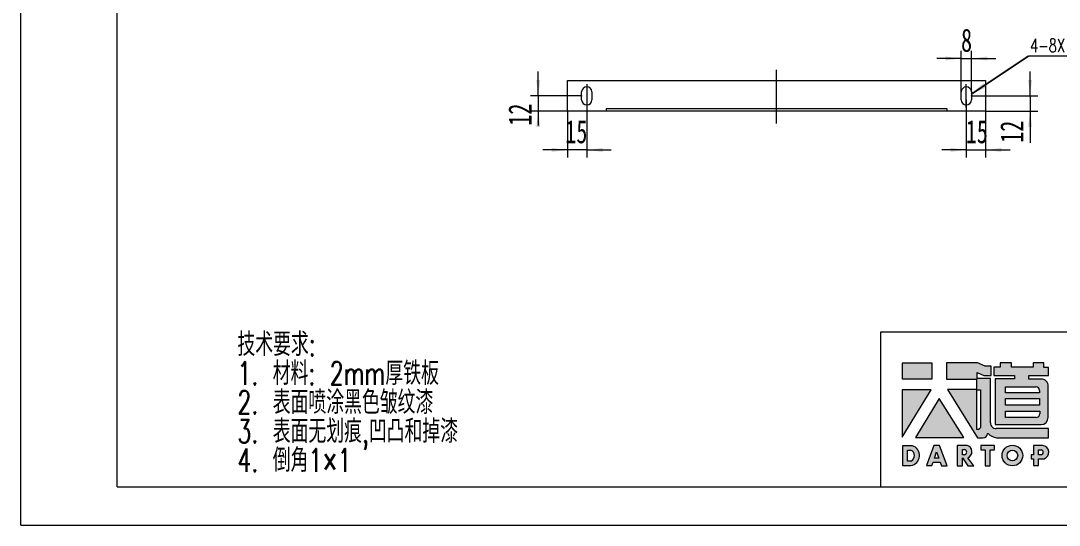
# Model space of a CAD drawing. Header units: millimetres. Extents: x 0 to 840, y 0 to 594.
# Drawn here: x 0 to 538, y 0 to 262 of the extents above; entities that cross this region are included whole.
import ezdxf

# ---------------------------------------------------------------- set-up
doc = ezdxf.new("R2010")
doc.units = ezdxf.units.MM
doc.header["$LTSCALE"] = 2
doc.header["$PDSIZE"] = -1
doc.linetypes.add('CENTERX2', pattern=[20.319999999999997, 12.7, -2.54, 2.54, -2.54])
doc.layers.add('A-TITLEBLOCK', color=7, linetype='Continuous', lineweight=15)
doc.styles.add('SLDTEXTSTYLE0', font='TXT', dxfattribs={"width": 0.7, "bigfont": 'bigfont'})
doc.styles.add('SLDTEXTSTYLE1', font='TXT', dxfattribs={"width": 0.7})
doc.dimstyles.new('SLDDIMSTYLE0', dxfattribs={"dimtxt": 12, "dimasz": 8.16, "dimexe": 0, "dimexo": 0.0625, "dimgap": 3, "dimtad": 2, "dimlfac": 1.5, "dimrnd": 1e-09, "dimzin": 12, "dimdsep": 46, "dimtxsty": 'SLDTEXTSTYLE1', "dimsah": 1, "dimcen": 0.09, "dimadec": 0, "dimazin": 3, "dimtfac": 1, "dimtmove": 0, "dimatfit": 0, "dimfxl": 0, "dimfrac": 2, "dimtolj": 1, "dimtzin": 12, "dimarcsym": 0})
doc.dimstyles.new('SLDDIMSTYLE4', dxfattribs={"dimtxt": 0.18, "dimasz": 8.16, "dimexe": 0, "dimexo": 0.0625, "dimgap": 0, "dimtad": 0, "dimtih": 1, "dimtoh": 1, "dimdec": 0, "dimrnd": 1e-09, "dimzin": 0, "dimdsep": 46, "dimtxsty": 'Standard', "dimsah": 1, "dimcen": 0.09, "dimadec": 0, "dimazin": 0, "dimtfac": 8.16, "dimtdec": 0, "dimtofl": 0, "dimtmove": 0, "dimatfit": 3, "dimfxl": 0, "dimfrac": 2, "dimtolj": 1, "dimtzin": 0, "dimarcsym": 0})

# ---------------------------------------------------------------- blocks, each defined once
blk = doc.blocks.new('块1')
at = {"linetype": 'Continuous'}
for color, points in [(12, [(15.4596455370124, 44.97355476996511), (15.4596455370124, 53.12236448196359), (-0.1372216441455354, 53.12236448196359), (-0.1372216441455354, 44.97355476996511)]), (12, [(-0.09543941307166293, 14.69460401760685), (14.95752573838749, 39.27206897076373), (-0.09543941307166293, 39.27206897076373)]), (12, [(31.88152853378735, 14.53088856560631), (19.13025121949497, 34.81193337682812), (6.825017551659649, 14.53088856560631)]), (8, [(47.79139594009808, 8.12742517421713), (47.79139594009808, 10.38120950228294), (40.67045756725874, 10.38120950228294), (40.67045756725874, 8.122031448080987), (42.89224604904918, 8.122031448080987), (42.89224604904918, -0.01900495269184162), (45.55238145046637, -0.01900495269184162), (45.55238145046637, 8.12742517421713)])]:
    blk.add_hatch(color=color, dxfattribs=at).paths.add_polyline_path(points, flags=0)
h = blk.add_hatch(color=12, dxfattribs=at)
edge = h.paths.add_edge_path(flags=0)
edge.add_line((38.76789999379105, 45.12124768258788), (38.76789999379105, 48.16997205902108))
edge.add_line((38.76789999379105, 48.16997205902108), (42.21016944663182, 46.68289003672156))
edge.add_line((42.21016944663182, 46.68289003672156), (45.9317201307783, 46.68289003672156))
edge.add_line((45.9317201307783, 46.68289003672156), (45.9317201307783, 51.60847246798652))
edge.add_line((45.9317201307783, 51.60847246798652), (42.8614591419766, 51.60847246798652))
edge.add_line((42.8614591419766, 51.60847246798652), (38.86099373715291, 53.18835830755006))
edge.add_line((38.86099373715291, 53.18835830755006), (22.82944474499205, 53.18835830755006))
edge.add_line((22.82944474499205, 53.18835830755006), (22.82944474499205, 44.85806557514632))
edge.add_line((22.82944474499205, 44.85806557514632), (38.42777796928521, 44.85806557514632))
edge.add_line((38.42777796928521, 44.85806557514632), (38.42777796928521, 44.68959095305915))
edge.add_line((38.42777796928521, 44.68959095305915), (38.42777796928521, 39.36534870503715))
edge.add_line((38.42777796928521, 39.36534870503715), (23.3018771687441, 39.36534870503715))
edge.add_line((23.3018771687441, 39.36534870503715), (38.85989420500314, 14.32735472361125))
edge.add_line((38.85989420500314, 14.32735472361125), (41.94069985035776, 14.32735472361125))
edge.add_arc((41.26090646930182, 17.27629516646864), 3.026279692369295, 282.9811251691751, 345.4172256101924)
edge.add_line((44.18969428837948, 16.51434327345369), (44.18969428837939, 16.62968258682553))
edge.add_line((44.18969428837939, 16.62968258682553), (44.46139510706749, 16.62968258682553))
edge.add_arc((50.27450662388722, 22.80613356426249), 8.481792981655811, 226.7357971412295, 259.3209385163939)
edge.add_line((48.70276667739407, 14.47124030014306), (75.73747808626996, 14.47124030014296))
edge.add_line((75.73747808626996, 14.47124030014296), (75.73747808626996, 19.21978160307659))
edge.add_line((75.73747808626996, 19.21978160307659), (48.58762824408925, 19.21978160307687))
edge.add_arc((48.5876282440515, 22.17696159563977), 2.95717999256276, 180.0000000007004, 270.0000000007314, ccw=False)
edge.add_line((45.63044825148874, 22.17696159560362), (45.63044825148888, 45.12124768258788))
edge.add_line((45.63044825148888, 45.12124768258788), (38.76789999379105, 45.12124768258788))
edge = h.paths.add_edge_path(flags=0)
edge.add_line((39.41845440429393, 18.64423929701617), (38.5780473981493, 18.64423929701617))
edge.add_line((38.5780473981493, 18.64423929701617), (38.58501110354163, 39.25890193341501))
edge.add_line((38.58501110354163, 39.25890193341501), (40.56710152110044, 39.25858465542663))
edge.add_line((40.56710152110044, 39.25858465542663), (40.56710152110044, 19.82560142344691))
edge.add_arc((36.69821349452629, 22.43824971439933), 4.668428606542609, 305.6398792732127, 325.968963113898, ccw=False)
h = blk.add_hatch(color=12, dxfattribs=at)
edge = h.paths.add_edge_path(flags=0)
edge.add_line((75.69093121442305, 46.68542826076473), (75.69093121442305, 50.91886871813395))
edge.add_line((75.69093121442305, 50.91886871813395), (73.28552082021854, 50.91886871813395))
edge.add_line((73.28552082021854, 50.91886871813395), (73.28552082021854, 53.20707771000742))
edge.add_line((73.28552082021854, 53.20707771000742), (67.78749227858239, 53.20707771000742))
edge.add_line((67.78749227858239, 53.20707771000742), (67.78749227858239, 51.03324743993018))
edge.add_line((67.78749227858239, 51.03324743993018), (56.56273245479993, 51.03324743993018))
edge.add_line((56.56273245479993, 51.03324743993018), (56.56273245479993, 53.32145643179415))
edge.add_line((56.56273245479993, 53.32145643179415), (50.68389919003803, 53.32145643179415))
edge.add_line((50.68389919003803, 53.32145643179415), (50.68389919003803, 50.99089082591806))
edge.add_line((50.68389919003803, 50.99089082591806), (47.43551395142909, 50.99089082591806))
edge.add_line((47.43551395142909, 50.99089082591806), (47.43551395142909, 46.77252107390677))
edge.add_line((47.43551395142909, 46.77252107390677), (58.15522189015076, 46.77252107390677))
edge.add_line((58.15522189015076, 46.77252107390677), (58.15522189015076, 44.90676774932623))
edge.add_line((58.15522189015076, 44.90676774932623), (48.1663364909133, 44.90676774932623))
edge.add_line((48.1663364909133, 44.90676774932623), (48.1663364909133, 21.28510279454743))
edge.add_line((48.1663364909133, 21.28510279454743), (71.87973834242777, 21.28510279454743))
edge.add_arc((71.8797383424644, 24.98157778516709), 3.696474990619765, 269.9999999994329, 359.9999999994308)
edge.add_line((75.57621333308417, 24.98157778513031), (75.57621333308427, 41.15825916545758))
edge.add_arc((71.87973834244609, 41.15825916543933), 3.696474990638222, 2.828264897405108e-10, 90.00000000028393)
edge.add_line((71.87973834242777, 44.85473415607755), (65.61115113613657, 44.85473415607759))
edge.add_line((65.61115113613657, 44.85473415607759), (65.61115113613657, 46.68542826076473))
edge.add_line((65.61115113613657, 46.68542826076473), (75.69093121442305, 46.68542826076473))
h.paths.add_polyline_path([(53.47011430738048, 31.35360309238698), (53.47011430738048, 34.78607521918592), (70.99446179674538, 34.78607521918592), (70.99446179674538, 31.35360309238698)], flags=0)
edge = h.paths.add_edge_path(flags=0)
edge.add_line((53.3553964263226, 40.85020978126384), (69.26094218231292, 40.85020978126384))
edge.add_arc((69.2609421822491, 39.00197228603129), 1.848237495232656, -1.9737740331038367e-09, 89.99999999802071, ccw=False)
edge.add_line((71.10917967748186, 39.00197228596765), (71.10917967748186, 37.6464950980746))
edge.add_line((71.10917967748186, 37.6464950980746), (53.3553964263226, 37.6464950980746))
edge.add_line((53.3553964263226, 37.6464950980746), (53.3553964263226, 40.85020978126384))
edge = h.paths.add_edge_path(flags=0)
edge.add_line((53.47011430738048, 24.94633236490662), (53.47011430738048, 28.26442576994581))
edge.add_line((53.47011430738048, 28.26442576994581), (71.22353104790234, 28.26442576994581))
edge.add_line((71.22353104790234, 28.26442576994581), (71.22353104790234, 26.79456986019685))
edge.add_arc((69.37529355265846, 26.79456986015036), 1.848237495243809, -89.99999999855493, 1.440412233932875e-09, ccw=False)
edge.add_line((69.3752935527051, 24.94633236490655), (53.47011430738048, 24.94633236490662))
h = blk.add_hatch(color=8, dxfattribs=at)
edge = h.paths.add_edge_path(flags=0)
edge.add_arc((3.563071413202113, 5.273350855589127), 5.322103356659917, 278.6604405932824, 432.3203452583787)
edge.add_line((5.179366312329847, 10.34408797537993), (0.01524684934950393, 10.34408797537993))
edge.add_line((0.01524684934950393, 10.34408797537993), (0.01524684934950393, 0.01192965307985183))
edge.add_line((0.01524684934950393, 0.01192965307985142), (4.364464618037744, 0.01192965307985142))
edge = h.paths.add_edge_path(flags=0)
edge.add_line((2.635432573056873, 8.081419863129932), (4.241728805396194, 8.081419863129932))
edge.add_arc((3.153678847341634, 5.137238590235699), 3.138798508806139, -65.78573481728489, 69.71773257233048, ccw=False)
edge.add_line((4.441057418883898, 2.274597765329883), (2.635432573056873, 2.274597765329883))
edge.add_line((2.635432573056873, 2.274597765329883), (2.635432573056873, 8.081419863129932))
h = blk.add_hatch(color=8, dxfattribs=at)
h.paths.add_polyline_path([(23.14757612124385, -0.02154317673844566), (19.16910136443273, 10.42911848144595), (16.22198800541353, 10.42911848144595), (12.4318998014098, 0.0008249228036598524), (15.22361258076066, 0.0008249228036598524), (15.88039993783019, 1.84896931795046), (19.6624249042785, 1.84896931795046), (20.33350618268459, -0.02154317673844566)], flags=0)
h.paths.add_polyline_path([(16.59656204531268, 3.840999289555347), (17.74667294189825, 7.117846553579366), (18.93966560265725, 3.840999289555347)], flags=0)
h = blk.add_hatch(color=8, dxfattribs=at)
edge = h.paths.add_edge_path(flags=0)
edge.add_arc((32.76262050212676, 7.197324694492631), 3.306506495649909, 290.6073250211866, 437.2124199352527)
edge.add_line((33.49447309571242, 10.42182108727042), (28.41543587867846, 10.42182108727042))
edge.add_line((28.41543587867846, 10.42182108727042), (28.41543587867846, -0.004886081338955961))
edge.add_line((28.41543587867846, -0.004886081338955475), (31.09939448230437, -0.004886081338955475))
edge.add_line((31.09939448230437, -0.004886081338955475), (31.09939448230437, 4.128611803586018))
edge.add_line((31.09939448230437, 4.128611803586018), (33.85812128968802, -0.04216624726898299))
edge.add_line((33.85812128968802, -0.04216624726898279), (37.10137537660729, -0.04216624726898279))
edge.add_line((37.10137537660729, -0.04216624726898279), (33.92638288218043, 4.10238651602333))
edge = h.paths.add_edge_path(flags=0)
edge.add_arc((31.95189860794512, 7.042968943743507), 1.404553694076378, -77.47302943994771, 76.71957553051169, ccw=False)
edge.add_line((32.25654512008381, 5.671852033270396), (31.07483825880198, 5.671852033270388))
edge.add_line((31.07483825880198, 5.671852033270388), (31.07483825880198, 8.409961240124272))
edge.add_line((31.07483825880198, 8.409961240124272), (32.27454879185832, 8.409961240124272))
h = blk.add_hatch(color=8, dxfattribs=at)
edge = h.paths.add_edge_path(flags=0)
edge.add_arc((57.01573980649943, 5.245906307851777), 5.353273185570425, 0, 360)
edge = h.paths.add_edge_path(flags=0)
edge.add_arc((57.01573980649943, 5.245906307851777), 2.750165771077118, 0, 360)
h = blk.add_hatch(color=8, dxfattribs=at)
edge = h.paths.add_edge_path(flags=0)
edge.add_arc((72.3469482525466, 6.894670098855414), 3.514503244550538, 288.8958684179252, 445.2442177897109)
edge.add_line((72.63833142567154, 10.39707340264212), (72.48469471784567, 10.39707340264212))
edge.add_line((72.48469471784567, 10.39707340264212), (67.95682026929293, 10.39707340264212))
edge.add_line((67.95682026929293, 10.39707340264212), (67.95682026929293, 5.530980597840529))
edge.add_line((67.95682026929293, 5.530980597840529), (66.75539786013852, 5.530980597840529))
edge.add_line((66.75539786013852, 5.530980597840529), (66.75539786013852, 3.555766360574825))
edge.add_line((66.75539786013852, 3.555766360574825), (67.9373951968396, 3.555766360574825))
edge.add_line((67.9373951968396, 3.555766360574825), (67.9373951968396, 0.01335740407877228))
edge.add_line((67.9373951968396, 0.01335740407877249), (70.58067110101072, 0.01335740407877249))
edge.add_line((70.58067110101072, 0.01335740407877249), (70.58067110101072, 3.569567953948787))
edge.add_line((70.58067110101072, 3.569567953948787), (73.48511730057659, 3.569567953948787))
edge = h.paths.add_edge_path(flags=0)
edge.add_arc((71.62401189213051, 6.924808752416715), 1.406127549846548, -79.01085638112971, 72.55127628001378, ccw=False)
edge.add_line((71.89205213510886, 5.544464913157247), (70.54145444546555, 5.544464913157226))
edge.add_line((70.54145444546555, 5.544464913157226), (70.54145444546555, 8.266234302613304))
edge.add_line((70.54145444546555, 8.266234302613304), (72.0456422749508, 8.266234302613304))
at = {"layer": 'A-TITLEBLOCK'}
for p, q in [((15.4596455370124, 53.12236448196359), (-0.1372216441455354, 53.12236448196359)), ((-0.1372216441455354, 53.12236448196359), (-0.1372216441455354, 44.97355476996511)), ((15.4596455370124, 44.97355476996511), (15.4596455370124, 53.12236448196359)), ((38.86099373715291, 53.18835830755006), (22.82944474499205, 53.18835830755006)), ((22.82944474499205, 53.18835830755006), (22.82944474499205, 44.85806557514632)), ((42.8614591419766, 51.60847246798652), (38.86099373715291, 53.18835830755006)), ((45.9317201307783, 51.60847246798652), (42.8614591419766, 51.60847246798652)), ((45.9317201307783, 46.68289003672156), (45.9317201307783, 51.60847246798652)), ((50.68389919003803, 50.99089082591806), (47.43551395142909, 50.99089082591806)), ((47.43551395142909, 50.99089082591806), (47.43551395142909, 46.77252107390677)), ((56.56273245479993, 53.32145643179415), (50.68389919003803, 53.32145643179415)), ((50.68389919003803, 53.32145643179415), (50.68389919003803, 50.99089082591806)), ((56.56273245479993, 51.03324743993018), (56.56273245479993, 53.32145643179415)), ((67.78749227858239, 51.03324743993018), (56.56273245479993, 51.03324743993018)), ((73.28552082021854, 53.20707771000742), (67.78749227858239, 53.20707771000742)), ((67.78749227858239, 53.20707771000742), (67.78749227858239, 51.03324743993018)), ((73.28552082021854, 50.91886871813395), (73.28552082021854, 53.20707771000742)), ((75.69093121442305, 50.91886871813395), (73.28552082021854, 50.91886871813395)), ((75.69093121442305, 46.68542826076473), (75.69093121442305, 50.91886871813395)), ((-0.1372216441455354, 44.97355476996511), (15.4596455370124, 44.97355476996511)), ((22.82944474499205, 44.85806557514632), (38.42777796928521, 44.85806557514632)), ((38.42777796928521, 44.85806557514632), (38.42777796928521, 44.68959095305915)), ((38.42777796928521, 44.68959095305915), (38.42777796928521, 39.36534870503715)), ((38.76789999379105, 48.16997205902108), (42.21016944663182, 46.68289003672156)), ((38.76789999379105, 45.12124768258788), (38.76789999379105, 48.16997205902108)), ((45.63044825148888, 45.12124768258788), (38.76789999379105, 45.12124768258788)), ((42.21016944663182, 46.68289003672156), (45.9317201307783, 46.68289003672156)), ((45.63044825148888, 22.17696159560362), (45.63044825148888, 45.12124768258788)), ((47.43551395142909, 46.77252107390677), (58.15522189015076, 46.77252107390677)), ((58.15522189015076, 44.90676774932623), (48.1663364909133, 44.90676774932623)), ((48.1663364909133, 44.90676774932623), (48.1663364909133, 21.28510279454743)), ((58.15522189015076, 46.77252107390677), (58.15522189015076, 44.90676774932623)), ((65.61115113613657, 44.85473415607759), (65.61115113613657, 46.68542826076473)), ((65.61115113613657, 46.68542826076473), (75.69093121442305, 46.68542826076473)), ((71.87973834242777, 44.85473415607759), (65.61115113613657, 44.85473415607759)), ((14.95752573838749, 39.27206897076373), (-0.09543941307166293, 39.27206897076373)), ((-0.09543941307166293, 39.27206897076373), (-0.09543941307166293, 14.69460401760685)), ((-0.09543941307166293, 14.69460401760685), (14.95752573838749, 39.27206897076373)), ((38.42777796928521, 39.36534870503715), (23.3018771687441, 39.36534870503715)), ((23.3018771687441, 39.36534870503715), (38.85989420500314, 14.32735472361125)), ((38.5780473981493, 18.64423929701617), (38.58501110354163, 39.25890193341501)), ((38.58501110354163, 39.25890193341501), (40.56710152110044, 39.25858465542663)), ((40.56710152110044, 39.25858465542663), (40.56710152110044, 19.82560142344691)), ((53.3553964263226, 37.6464950980746), (53.3553964263226, 40.85020978126384)), ((53.3553964263226, 40.85020978126384), (69.26094218231292, 40.85020978126384)), ((71.10917967748186, 39.00197228596765), (71.10917967748186, 37.6464950980746)), ((75.57621333308427, 24.98157778513031), (75.57621333308427, 41.15825916545758)), ((19.13025121949497, 34.81193337682812), (6.825017551659649, 14.53088856560631)), ((31.88152853378735, 14.53088856560631), (19.13025121949497, 34.81193337682812)), ((71.10917967748186, 37.6464950980746), (53.3553964263226, 37.6464950980746)), ((53.47011430738048, 31.35360309238698), (53.47011430738048, 34.78607521918592)), ((53.47011430738048, 34.78607521918592), (70.99446179674538, 34.78607521918592)), ((70.99446179674538, 34.78607521918592), (70.99446179674538, 31.35360309238698)), ((70.99446179674538, 31.35360309238698), (53.47011430738048, 31.35360309238698)), ((53.47011430738048, 24.94633236490662), (53.47011430738048, 28.26442576994581)), ((53.47011430738048, 28.26442576994581), (71.22353104790234, 28.26442576994581)), ((71.22353104790234, 28.26442576994581), (71.22353104790234, 26.79456986019685)), ((69.3752935527051, 24.94633236490662), (53.47011430738048, 24.94633236490662)), ((39.41845440429393, 18.64423929701617), (38.5780473981493, 18.64423929701617)), ((44.18969428837939, 16.51434327345372), (44.18969428837939, 16.62968258682553)), ((44.18969428837939, 16.62968258682553), (44.46139510706749, 16.62968258682553)), ((48.1663364909133, 21.28510279454743), (71.87973834242777, 21.28510279454743)), ((75.73747808626996, 19.21978160307659), (48.58762824408925, 19.21978160307687)), ((75.73747808626996, 14.47124030014296), (75.73747808626996, 19.21978160307659)), ((6.825017551659649, 14.53088856560631), (31.88152853378735, 14.53088856560631)), ((38.85989420500314, 14.32735472361125), (41.94069985035776, 14.32735472361125)), ((48.70276667739405, 14.47124030014296), (75.73747808626996, 14.47124030014296)), ((5.179366312329847, 10.34408797537993), (0.01524684934950393, 10.34408797537993)), ((0.01524684934950393, 10.34408797537993), (0.01524684934950393, 0.01192965307985142)), ((2.635432573056873, 2.274597765329883), (2.635432573056873, 8.081419863129932)), ((2.635432573056873, 8.081419863129932), (4.241728805396194, 8.081419863129932)), ((16.22198800541353, 10.42911848144595), (12.4318998014098, 0.0008249228036598524)), ((19.16910136443273, 10.42911848144595), (16.22198800541353, 10.42911848144595)), ((16.59656204531268, 3.840999289555347), (17.74667294189825, 7.117846553579366)), ((17.74667294189825, 7.117846553579366), (18.93966560265725, 3.840999289555347)), ((23.14757612124385, -0.02154317673844566), (19.16910136443273, 10.42911848144595)), ((33.49447309571242, 10.42182108727042), (28.41543587867846, 10.42182108727042)), ((28.41543587867846, 10.42182108727042), (28.41543587867846, -0.004886081338955475)), ((31.07483825880198, 5.671852033270388), (31.07483825880198, 8.409961240124272)), ((31.07483825880198, 8.409961240124272), (32.27454879185832, 8.409961240124272)), ((32.25654512008381, 5.671852033270388), (31.07483825880198, 5.671852033270388)), ((47.79139594009808, 10.38120950228294), (40.67045756725874, 10.38120950228294)), ((40.67045756725874, 10.38120950228294), (40.67045756725874, 8.122031448080987)), ((40.67045756725874, 8.122031448080987), (42.89224604904918, 8.122031448080987)), ((42.89224604904918, 8.122031448080987), (42.89224604904918, -0.01900495269184162)), ((45.55238145046637, -0.01900495269184162), (45.55238145046637, 8.12742517421713)), ((45.55238145046637, 8.12742517421713), (47.79139594009808, 8.12742517421713)), ((47.79139594009808, 8.12742517421713), (47.79139594009808, 10.38120950228294)), ((67.95682026929293, 5.530980597840529), (66.75539786013852, 5.530980597840529)), ((66.75539786013852, 5.530980597840529), (66.75539786013852, 3.555766360574825)), ((72.48469471784567, 10.39707340264212), (67.95682026929293, 10.39707340264212)), ((67.95682026929293, 10.39707340264212), (67.95682026929293, 5.530980597840529)), ((70.54145444546555, 5.544464913157226), (70.54145444546555, 8.266234302613304)), ((70.54145444546555, 8.266234302613304), (72.0456422749508, 8.266234302613304)), ((71.89205213510886, 5.544464913157226), (70.54145444546555, 5.544464913157226)), ((72.63833142567154, 10.39707340264212), (72.48469471784567, 10.39707340264212)), ((0.01524684934950393, 0.01192965307985142), (4.364464618037744, 0.01192965307985142)), ((4.441057418883898, 2.274597765329883), (2.635432573056873, 2.274597765329883)), ((12.4318998014098, 0.0008249228036598524), (15.22361258076066, 0.0008249228036598524)), ((15.22361258076066, 0.0008249228036598524), (15.88039993783019, 1.84896931795046)), ((15.88039993783019, 1.84896931795046), (19.6624249042785, 1.84896931795046)), ((18.93966560265725, 3.840999289555347), (16.59656204531268, 3.840999289555347)), ((19.6624249042785, 1.84896931795046), (20.33350618268459, -0.02154317673844566)), ((31.09939448230437, -0.004886081338955475), (31.09939448230437, 4.128611803586018)), ((31.09939448230437, 4.128611803586018), (33.85812128968802, -0.04216624726898279)), ((37.10137537660729, -0.04216624726898279), (33.92638288218043, 4.10238651602333)), ((66.75539786013852, 3.555766360574825), (67.9373951968396, 3.555766360574825)), ((67.9373951968396, 3.555766360574825), (67.9373951968396, 0.01335740407877249)), ((67.9373951968396, 0.01335740407877249), (70.58067110101072, 0.01335740407877249)), ((70.58067110101072, 0.01335740407877249), (70.58067110101072, 3.569567953948787)), ((70.58067110101072, 3.569567953948787), (73.48511730057659, 3.569567953948787)), ((20.33350618268459, -0.02154317673844566), (23.14757612124385, -0.02154317673844566)), ((28.41543587867846, -0.004886081338955475), (31.09939448230437, -0.004886081338955475)), ((33.85812128968802, -0.04216624726898279), (37.10137537660729, -0.04216624726898279)), ((42.89224604904918, -0.01900495269184162), (45.55238145046637, -0.01900495269184162))]:
    blk.add_line(p, q, dxfattribs=at)
for radius in [5.353273185570423, 2.750165771077121]:
    blk.add_circle((57.01573980649943, 5.245906307851777), radius, dxfattribs=at)
for centre, radius, start, end in [((71.87973834244609, 41.15825916543933), 3.696474990638258, 2.828264897405108e-10, 90.00000000028393), ((69.2609421822491, 39.00197228603129), 1.848237495232766, 359.9999999980279, 89.99999999802154), ((48.5876282440515, 22.17696159563977), 2.957179992562899, 180.0000000007012, 270.0000000007323), ((69.37529355265846, 26.79456986015036), 1.848237495243879, 270.0000000014467, 1.44122564053541e-09), ((71.8797383424644, 24.98157778516709), 3.696474990619862, 269.9999999994329, 359.9999999994308), ((36.69821349452629, 22.43824971439933), 4.668428606542613, 305.6398792732136, 325.9689631138988), ((41.26090646930182, 17.27629516646864), 3.026279692369397, 282.9811251691751, 345.4172256101924), ((50.27450662388722, 22.80613356426249), 8.481792981655907, 226.7357971412295, 259.3209385163939), ((3.153678847341634, 5.137238590235699), 3.138798508806141, 294.2142651827166, 69.71773257233134), ((3.563071413202113, 5.273350855589127), 5.322103356659929, 278.6604405932824, 72.32034525837781), ((31.95189860794512, 7.042968943743507), 1.404553694076386, 282.5269705600539, 76.71957553051254), ((32.76262050212676, 7.197324694492631), 3.306506495649912, 290.6073250211866, 77.21241993525202), ((71.62401189213051, 6.924808752416715), 1.40612754984657, 280.9891436188718, 72.55127628001459), ((72.3469482525466, 6.894670098855414), 3.514503244550554, 288.8958684179252, 85.24421778971008)]:
    blk.add_arc(centre, radius, start, end, dxfattribs=at)
blk = doc.blocks.new('SW_NOTE_0')
at = {"layer": 'A-TITLEBLOCK', "color": 0, "char_height": 12, "attachment_point": 1, "style": 'SLDTEXTSTYLE0'}
for s, insert in [('\\M+18B5A术\\M+19776\\M+18B81:', (0, 15.46881287726358)), ('1. \\M+18DDE\\M+197BF: 2mm\\M+18CFA铁\\M+194C2', (0, 0.4688132125397065)), ('2. \\M+1955C\\M+196CA喷涂\\M+1FC4B\\M+19046皱纹\\M+18EBD', (0, -14.53118645218417)), ('3. \\M+1955C\\M+196CA\\M+19DD9划\\M+18DAD,\\M+1899A\\M+193CA\\M+19861\\M+19D7B\\M+18EBD', (0, -29.53118611690804)), ('4. \\M+1937C\\M+18A701\\M+1817E1', (0, -44.53118578163191))]:
    blk.add_mtext(s, dxfattribs=dict(at, insert=insert))
blk = doc.blocks.new('_D_18')
at = {"layer": 'A-TITLEBLOCK'}
for p, q in [((268.3025983292108, 222.8163506699029), (268.302598329211, 235.5163506699029)), ((290.8043765317743, 222.8163506699025), (264.3025983292108, 222.816350669903)), ((268.3025983292108, 222.8163506699029), (268.3025983292107, 214.8163506699028)), ((283.471043198441, 214.8163506699026), (264.3025983292107, 214.8163506699029)), ((268.3025983292107, 214.8163506699028), (268.3025983292106, 207.3812933184696))]:
    blk.add_line(p, q, dxfattribs=at)
for points in [[(268.3025983292108, 222.8163506699029), (269.318598329211, 230.9763506699029), (267.286598329211, 230.976350669903)], [(268.3025983292107, 214.8163506699028), (267.2865983292105, 206.6563506699029), (269.3185983292105, 206.6563506699028)]]:
    blk.add_solid(points, dxfattribs=at)
at = {"layer": 'A-TITLEBLOCK', "insert": (252.8337852191164, 207.3812933184698), "char_height": 12, "attachment_point": 1, "rotation": 89.99999999999939, "style": 'SLDTEXTSTYLE1'}
blk.add_mtext('12', dxfattribs=at)
blk = doc.blocks.new('_D_19')
at = {"layer": 'A-TITLEBLOCK'}
for p, q in [((523.1751976438143, 222.8163506699025), (523.1751976438143, 235.5163506699025)), ((492.8043765317743, 222.8163506699025), (527.1751976438143, 222.8163506699025)), ((523.1751976438143, 222.8163506699025), (523.1751976438143, 214.8163506699026)), ((500.1377098651076, 214.8163506699026), (527.1751976438143, 214.8163506699026)), ((523.1751976438143, 214.8163506699026), (523.1751976438143, 198.5138883616499))]:
    blk.add_line(p, q, dxfattribs=at)
for points in [[(523.1751976438143, 222.8163506699025), (524.1911976438142, 230.9763506699025), (522.1591976438143, 230.9763506699025)], [(523.1751976438143, 214.8163506699026), (522.1591976438143, 206.6563506699026), (524.1911976438142, 206.6563506699026)]]:
    blk.add_solid(points, dxfattribs=at)
at = {"layer": 'A-TITLEBLOCK', "insert": (507.7063845337201, 198.5138883616499), "char_height": 12, "attachment_point": 1, "rotation": 90.00000000000041, "style": 'SLDTEXTSTYLE1'}
blk.add_mtext('12', dxfattribs=at)
blk = doc.blocks.new('_D_20')
at = {"layer": 'A-TITLEBLOCK'}
for p, q in [((293.471043198441, 220.8163506699026), (293.471043198441, 190.8163506699024)), ((283.471043198441, 214.8163506699027), (283.471043198441, 190.8163506699024)), ((283.471043198441, 194.8163506699024), (270.771043198441, 194.8163506699024)), ((293.471043198441, 194.8163506699024), (283.471043198441, 194.8163506699024)), ((293.471043198441, 194.8163506699024), (306.1710431984409, 194.8163506699024))]:
    blk.add_line(p, q, dxfattribs=at)
for points in [[(283.471043198441, 194.8163506699024), (275.311043198441, 195.8323506699024), (275.311043198441, 193.8003506699024)], [(293.471043198441, 194.8163506699024), (301.631043198441, 193.8003506699024), (301.631043198441, 195.8323506699024)]]:
    blk.add_solid(points, dxfattribs=at)
at = {"layer": 'A-TITLEBLOCK', "insert": (282.3302518975588, 210.2851637799966), "char_height": 12, "attachment_point": 1, "style": 'SLDTEXTSTYLE1'}
blk.add_mtext('15', dxfattribs=at)
blk = doc.blocks.new('_D_21')
at = {"layer": 'A-TITLEBLOCK'}
for p, q in [((490.1377098651078, 220.8163506699026), (490.1377098651078, 190.8163506699023)), ((500.1377098651076, 214.8163506699027), (500.1377098651076, 190.8163506699023)), ((490.1377098651078, 194.8163506699023), (477.4377098651078, 194.8163506699023)), ((490.1377098651078, 194.8163506699023), (500.1377098651076, 194.8163506699023)), ((500.1377098651076, 194.8163506699023), (512.8377098651076, 194.8163506699023))]:
    blk.add_line(p, q, dxfattribs=at)
for points in [[(490.1377098651078, 194.8163506699023), (481.9777098651077, 195.8323506699023), (481.9777098651077, 193.8003506699023)], [(500.1377098651076, 194.8163506699023), (508.2977098651077, 193.8003506699023), (508.2977098651077, 195.8323506699023)]]:
    blk.add_solid(points, dxfattribs=at)
at = {"layer": 'A-TITLEBLOCK', "insert": (489.8787799549074, 210.2851637799966), "char_height": 12, "attachment_point": 1, "style": 'SLDTEXTSTYLE1'}
blk.add_mtext('15', dxfattribs=at)
blk = doc.blocks.new('_D_22')
at = {"layer": 'A-TITLEBLOCK'}
for p, q in [((487.471043198441, 242.1822180510861), (474.771043198441, 242.1822180510861)), ((487.471043198441, 224.8163506699026), (487.471043198441, 246.1822180510861)), ((487.471043198441, 242.1822180510861), (492.8043765317744, 242.1822180510861)), ((492.8043765317744, 224.8163506699026), (492.8043765317744, 246.1822180510861)), ((492.8043765317744, 242.1822180510861), (505.5043765317744, 242.1822180510861))]:
    blk.add_line(p, q, dxfattribs=at)
for points in [[(487.471043198441, 242.1822180510861), (479.311043198441, 243.1982180510861), (479.311043198441, 241.1662180510861)], [(492.8043765317744, 242.1822180510861), (500.9643765317744, 241.1662180510861), (500.9643765317744, 243.1982180510861)]]:
    blk.add_solid(points, dxfattribs=at)
at = {"layer": 'A-TITLEBLOCK', "insert": (487.4107800350351, 257.6510311611803), "char_height": 12, "attachment_point": 1, "style": 'SLDTEXTSTYLE1'}
blk.add_mtext('8', dxfattribs=at)
blk = doc.blocks.new('SW_NOTE_1')
at = {"layer": 'A-TITLEBLOCK', "color": 0}
blk.add_line((31.55905172001117, 0), (0, 0), dxfattribs=at)
at = {"layer": 'A-TITLEBLOCK', "color": 0, "insert": (0.7456560478891205, 9.103820745459624), "char_height": 7, "attachment_point": 1, "style": 'SLDTEXTSTYLE0'}
blk.add_mtext('4-8X14\\M+18D98\\M+18D45', dxfattribs=at)

msp = doc.modelspace()

# ---------------------------------------------------------------- linework, layer by layer
at = {"color": 7, "linetype": 'Continuous', "lineweight": 15}
for p, q in [((283.4710471720841, 214.816350669903), (283.4710471720841, 230.8163508089805)), ((283.4710471720841, 230.8163508089805), (500.1377058914647, 230.8163508089805)), ((500.1377058914647, 230.8163508089805), (500.1377058914647, 214.816350669903)), ((290.8043754986272, 220.8163504116162), (290.8043754986272, 224.8163504463856)), ((296.137709706162, 224.8163504463856), (296.137709706162, 220.8163504116162)), ((487.4710433573867, 220.8163504116162), (487.4710433573867, 224.8163504463856)), ((492.8043775649215, 224.8163504463856), (492.8043775649215, 220.8163504116162)), ((480.1377050967361, 216.1496840665663), (303.4710479668126, 216.1496840665663)), ((303.4710479668126, 216.1496840665663), (303.4710479668126, 214.8163506699026)), ((480.1377050967361, 214.816350669903), (480.1377050967361, 216.1496840665663)), ((303.4710479668126, 214.8163506699026), (283.4710471720841, 214.816350669903)), ((480.1377050967361, 214.816350669903), (303.4710479668126, 214.816350669903)), ((500.1377058914647, 214.816350669903), (480.1377050967361, 214.816350669903))]:
    msp.add_line(p, q, dxfattribs=at)
for centre, start, end in [((293.471043198441, 224.816350669903), 0, 180), ((490.1377098651078, 224.816350669903), 0, 180), ((293.471043198441, 220.816350669903), 180, 0), ((490.1377098651078, 220.816350669903), 180, 0)]:
    msp.add_arc(centre, 2.666666666666742, start, end, dxfattribs=at)
at = {"layer": 'A-TITLEBLOCK', "linetype": 'Continuous'}
for p, q in [((0.1576871307066019, 0.4295603132789261), (0.1576871307064909, 594.429560313279)), ((50.12681954392262, 20.35054075211262), (50.12681954392262, 574.3505407521128)), ((50.12681954392262, 20.35054075211262), (820.1268195439229, 20.35054075211262)), ((0.1576871307066019, 0.4295603132789261), (840.1576871307067, 0.4295603132788746))]:
    msp.add_line(p, q, dxfattribs=at)
at = {"layer": 'A-TITLEBLOCK'}
for p, q in [((391.8043765317744, 208.4182781728599), (391.8043765317744, 236.3240320278288)), ((820.1056121644862, 100.3505407521126), (445.7054770600498, 100.3505407521126)), ((445.7054770600498, 100.3505407521126), (445.7054770600499, 20.51277583938589))]:
    msp.add_line(p, q, dxfattribs=at)
at = {"layer": 'A-TITLEBLOCK', "linetype": 'CENTERX2', "lineweight": 0, "ltscale": 0.6666666666666666}
for p, q in [((293.471043198441, 228.8163506699027), (293.471043198441, 216.8163506699027)), ((490.1377098651078, 216.8163506699027), (490.1377098651078, 228.8163506699027))]:
    msp.add_line(p, q, dxfattribs=at)
at = {"layer": 'A-TITLEBLOCK'}
for p in [(290.8043765317743, 222.8163506699026), (492.8043765317744, 222.8163506699026)]:
    msp.add_point(p, dxfattribs=at)

# ---------------------------------------------------------------- block references
at = {"color": 7, "linetype": 'Continuous'}
msp.add_blockref('块1', (456.998719084473, 31.2782889349735), dxfattribs=at)
at = {"layer": 'A-TITLEBLOCK'}
for name, p in [('SW_NOTE_1', (522.429541595925, 243.3106963185944)), ('SW_NOTE_0', (112.4463818161474, 84.63147885295314))]:
    msp.add_blockref(name, p, dxfattribs=at)

# ---------------------------------------------------------------- dimensions: what is measured, and where the dimension line sits
for base, p1, p2, picture, middle in [((492.8043765317744, 242.1822180510861), (487.471043198441, 224.8163506699026), (492.8043765317744, 224.8163506699026), '_D_22', (490.0357799996449, 242.1822180510861)), ((283.471043198441, 194.8163506699024), (293.471043198441, 220.8163506699026), (283.471043198441, 214.8163506699027), '_D_20', (287.5969187755736, 194.8163506699024)), ((500.1377098651076, 194.8163506699023), (490.1377098651078, 220.8163506699026), (500.1377098651076, 214.8163506699027), '_D_21', (495.1454468329222, 194.8163506699023))]:
    dim = msp.add_linear_dim(base=base, p1=p1, p2=p2, dimstyle='SLDDIMSTYLE0', dxfattribs=at)
    dim.commit()
    dim.dimension.update_dxf_attribs({"geometry": picture, "text_midpoint": middle, "dimtype": 160})
for base, p1, p2, picture, middle in [((268.3025983292107, 214.8163506699028), (290.8043765317743, 222.8163506699025), (283.471043198441, 214.8163506699026), '_D_18', (268.3025983292106, 212.6479601964844)), ((523.1751976438142, 214.8163506699026), (492.8043765317743, 222.8163506699025), (500.1377098651076, 214.8163506699026), '_D_19', (523.1751976438142, 203.7805552396648))]:
    dim = msp.add_linear_dim(base=base, p1=p1, p2=p2, angle=90.0000000000002, dimstyle='SLDDIMSTYLE0', dxfattribs=at)
    dim.commit()
    dim.dimension.update_dxf_attribs({"geometry": picture, "text_midpoint": middle, "dimtype": 160})

# ---------------------------------------------------------------- leaders
msp.add_leader([(492.8043765317743, 223.7260771230268), (522.429541595925, 243.3106963185944)], dimstyle='SLDDIMSTYLE4', dxfattribs=at)

doc.saveas('drawing.dxf')
